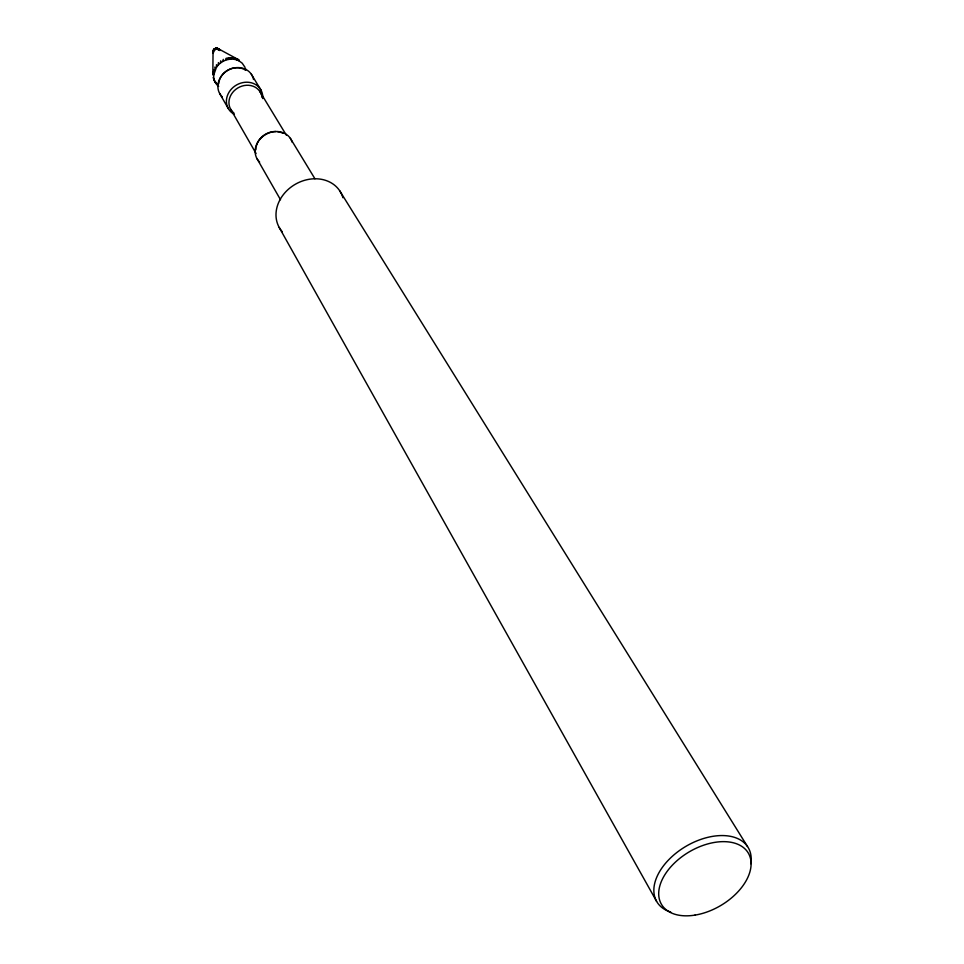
<?xml version="1.0" encoding="UTF-8"?>
<svg xmlns="http://www.w3.org/2000/svg" width="964" height="964" viewBox="0 0 964 964"><rect width="100%" height="100%" fill="white"/><g stroke="black" fill="none" stroke-linecap="round" stroke-linejoin="round"><path stroke-width="1.45" d="M216.84 84.157L218.635 86.459L214.309 80.193A16.725 14.713 -30.6 0 1 213.707 75.011L216.454 67.275L216.466 64.696M212.839 74.903L213.044 52.164C212.405 49.236 216.31 47.754 218.515 48.839L239.337 60.142L239.06 60.877L242.217 63.202L245.085 67.432M214.755 50.357L214.02 50.61C213.695 47.103 218.912 48.333 219.925 50.514C219.057 47.899 214.984 47.441 213.827 49.959C212.622 55.563 212.851 53.562 213.743 49.526M212.996 51.972C211.622 49.694 217.96 47.947 215.358 48.477C212.658 48.803 212.827 55.948 213.49 51.562C212.297 46.272 221.021 48.839 219.081 49.947M213.044 52.164L213.418 50.357L213.044 51.273M216.454 67.275L218.238 65.034L218.43 62.588M217.972 48.61L216.623 48.803M213.466 50.393L215.587 48.682M217.454 49.538L217.804 48.477L219.708 50.465M218.31 49.827L218.744 49.007M218.238 65.034L220.382 63.07L220.732 60.792M220.382 63.07L222.829 61.443L223.287 59.358M213.418 50.357L213.201 50.959M222.829 61.443L225.48 60.226L226.022 58.358L228.842 57.792L233.059 57.828L238.204 59.467M225.48 60.226L228.275 59.443L228.842 57.792M228.275 59.443L231.107 59.105L231.673 57.695M231.107 59.105L233.915 59.238L234.421 58.069M233.915 59.238L236.59 59.84L236.999 58.888M217.129 48.272L216.237 48.26M214.767 49.61L215.623 49.429M213.562 52.225L213.249 53.02M236.59 59.84L239.06 60.877M217.527 49.007L218.37 49.393M218.515 48.839L219.202 49.333M215.177 82.205L216.78 84.663M339.665 190.727L747.462 846.464M251.363 74.3L261.027 90.158M290.333 138.322L314.951 178.786M259.762 91.363L286.308 135.117M230.589 109.125L256.075 153.517M219.708 93.568L228.227 108.45M256.966 158.614L280.512 199.729M279.223 227.48L656.568 901.316M213.924 79.964L215.321 82.555M213.14 77.506L214.309 80.193M245.519 68.649L245.844 69.902M213.032 72.24L213.707 75.011M213.719 69.601L214.153 72.348M214.876 67.058L215.068 69.745M670.703 912.052A53.104 32.848 -30.6 0 1 685.115 846.814A53.104 32.848 -30.6 0 1 750.799 863.72M282.199 231.685A35.391 29.571 -30.6 0 1 295.803 183.991A35.391 29.571 -30.6 0 1 342.931 197.728M234.385 114.367A18.774 16.364 -30.6 0 1 228.01 94.135A18.774 16.364 -30.6 0 1 249.122 82.35A18.774 16.364 -30.6 0 1 262.702 98.569M260.991 93.653A17.087 14.894 -30.6 0 1 261.437 94.882M261.75 96.147A17.087 14.894 -30.6 0 1 261.955 97.448M233.951 113.065A17.087 14.894 -30.6 0 1 235.843 89.315A17.087 14.894 -30.6 0 1 260.437 92.484M218.72 83.711A16.846 14.773 -30.6 0 1 240.446 68.07M241.771 68.432A16.846 14.773 -30.6 0 1 243.048 68.89M244.254 69.468A16.846 14.773 -30.6 0 1 245.398 70.155M255.918 149.685A17.75 15.195 -30.6 0 1 255.966 148.299M256.147 146.914A17.75 15.195 -30.6 0 1 276.005 131.526M277.463 131.646A17.75 15.195 -30.6 0 1 282.874 133.285M259.641 162.073A19.545 16.725 -30.6 0 1 265.221 134.767A19.545 16.725 -30.6 0 1 292.2 142.262M222.298 96.942A18.545 16.255 -30.6 0 1 228.046 70.203A18.545 16.255 -30.6 0 1 253.556 79.518M694.984 915.113A50.417 31.113 -30.6 0 0 748.956 854.273A50.417 31.113 -30.6 0 0 670.799 866.853A50.417 31.113 -30.6 0 0 694.984 915.113"/></g></svg>
